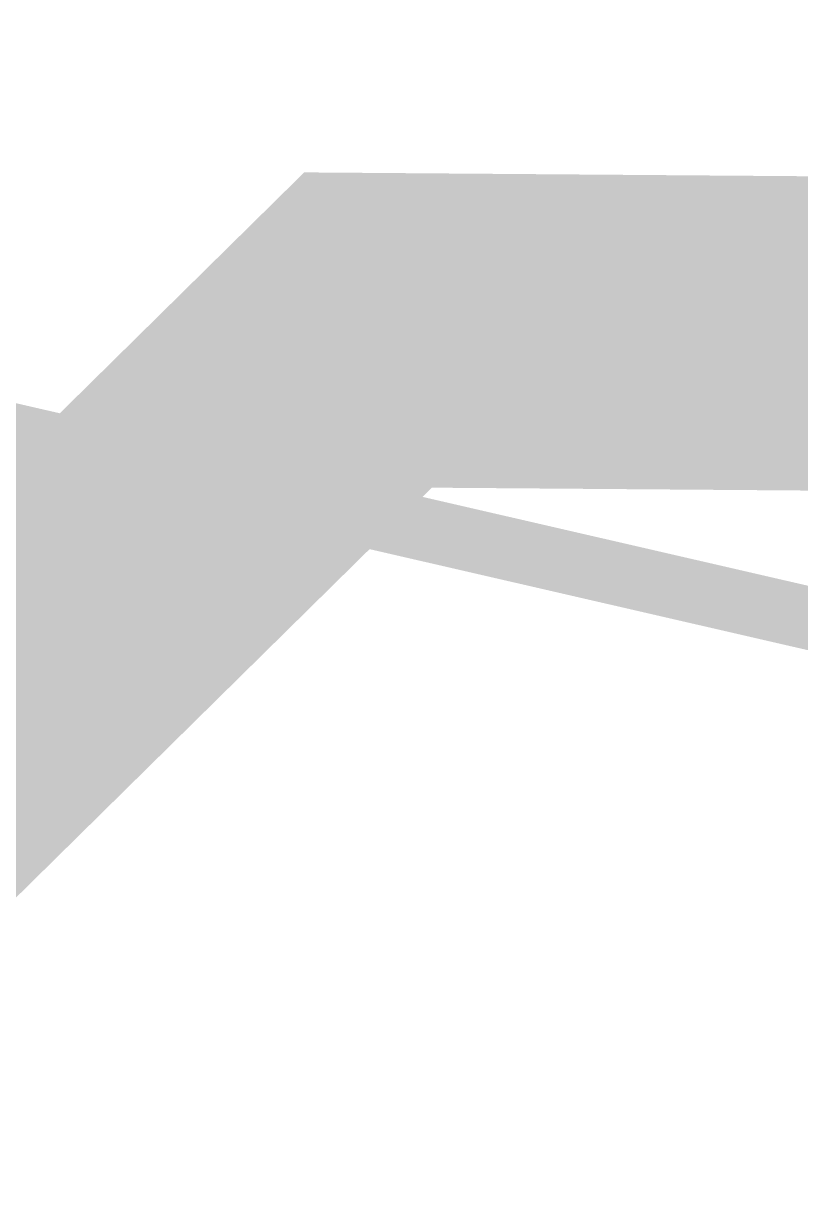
# Model space of a CAD drawing. Header units: metres. Extents: x 326467 to 340077, y 1811030 to 1824953.
# Drawn here: x 329530.62 to 329538.12, y 1812861.74 to 1812873 of the extents above; entities that cross this region are included whole.
import ezdxf

# ---------------------------------------------------------------- set-up
doc = ezdxf.new("R2010")
doc.units = ezdxf.units.M
doc.header["$MEASUREMENT"] = 0
doc.layers.add('HAZARDS LINE', color=1, linetype='Continuous')
doc.layers.add('SURVEY PLOT BOUNDARY', color=35, linetype='Continuous')

# ---------------------------------------------------------------- blocks, each defined once
blk = doc.blocks.new('16')
at = {"layer": 'HAZARDS LINE', "lineweight": 18, "const_width": 3.032}
blk.add_lwpolyline([(329497.224, 1812825.848), (329501.298, 1812829.86), (329501.329, 1812833.903), (329501.36, 1812837.946), (329501.391, 1812841.989), (329505.465, 1812846.001), (329509.539, 1812850.013), (329513.612, 1812854.025), (329517.655, 1812853.994), (329517.686, 1812858.037), (329521.728, 1812858.006), (329525.771, 1812857.974), (329525.802, 1812862.017), (329525.833, 1812866.06), (329529.876, 1812866.029), (329533.949, 1812870.041), (329537.992, 1812870.01), (329542.034, 1812869.979)], dxfattribs=at)
at = {"layer": 'SURVEY PLOT BOUNDARY', "lineweight": 18, "const_width": 0.606}
for points in [[(329525.864, 1812870.104), (329558.703, 1812934.543), (329575.029, 1812954.634), (329587.405, 1812986.885), (329607.898, 1813023.117), (329619.995, 1813018.98), (329660.325, 1813006.539), (329700.469, 1812969.839), (329700.25, 1812941.538), (329720.369, 1812929.252), (329675.497, 1812877.036), (329659.327, 1812877.16), (329647.044, 1812857.039), (329610.443, 1812829.018), (329586.22, 1812833.248), (329562.184, 1812861.737)], [(329610.443, 1812829.018), (329606.214, 1812804.791), (329618.123, 1812776.395), (329601.579, 1812728.003), (329605.527, 1812715.843), (329593.4, 1812715.937), (329589.326, 1812711.925), (329573.063, 1812699.92), (329560.717, 1812671.712), (329532.327, 1812659.801), (329524.398, 1812680.079), (329520.543, 1812704.369), (329528.69, 1812712.393), (329516.75, 1812736.745), (329480.181, 1812712.767), (329464.042, 1812716.935), (329447.779, 1812704.93), (329451.697, 1812688.727), (329415.221, 1812676.878), (329403.312, 1812705.273), (329484.847, 1812793.597), (329525.864, 1812870.104), (329562.184, 1812861.737), (329586.22, 1812833.248)]]:
    blk.add_lwpolyline(points, close=True, dxfattribs=at)

msp = doc.modelspace()

# ---------------------------------------------------------------- block references
msp.add_blockref('16', (0, 0))

doc.saveas('drawing.dxf')
